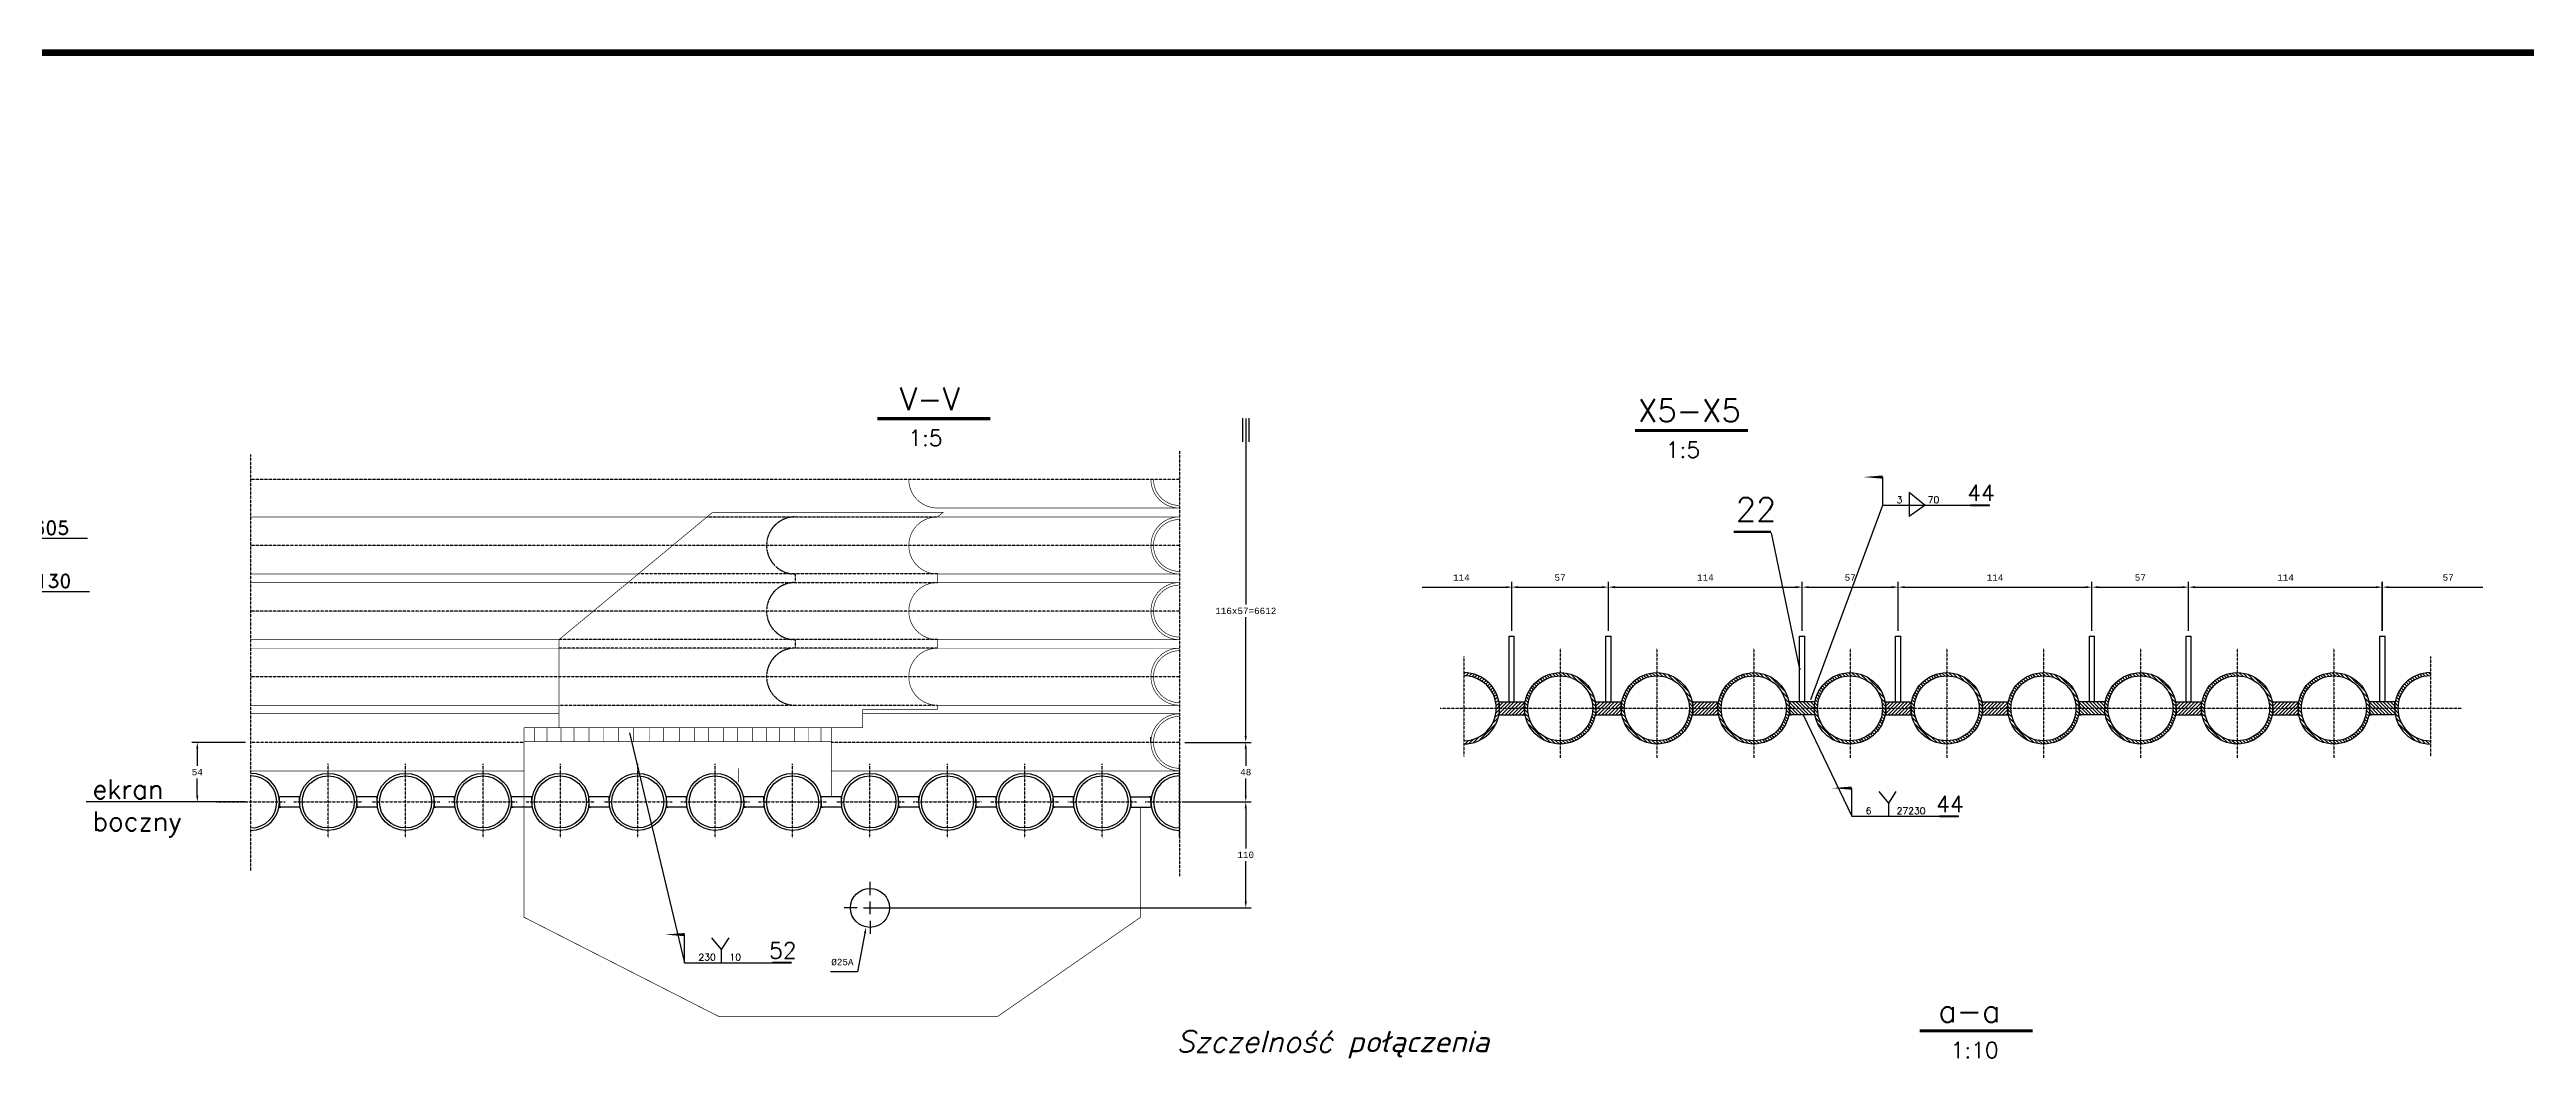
# Model space of a CAD drawing. Extents: x 13210 to 94108, y -7390 to 36310.
# Drawn here: x 53469 to 76621, y 26843 to 36310 of the extents above; entities that cross this region are included whole.
import ezdxf
from ezdxf.enums import TextEntityAlignment as Align

# ---------------------------------------------------------------- set-up
doc = ezdxf.new("R2010")
doc.units = 0
doc.header["$MEASUREMENT"] = 0
doc.header["$PDMODE"] = 3
doc.linetypes.add('DASHEDX2', pattern=[1.5, 1, -0.5])
doc.layers.get('0').update_dxf_attribs({"linetype": 'CONTINUOUS'})
doc.layers.get('DEFPOINTS').update_dxf_attribs({"linetype": 'CONTINUOUS'})
for name, color, linetype in [('LINIE', 7, 'DASHEDX2'), ('NUMERY-ODN', 2, 'CONTINUOUS'), ('POZIOMY', 7, 'CONTINUOUS'), ('PRZEKROJE', 4, 'CONTINUOUS'), ('RAMKA', 7, 'CONTINUOUS'), ('WYMIAR1', 7, 'CONTINUOUS'), ('X-X', 1, 'CONTINUOUS')]:
    doc.layers.add(name, color=color, linetype=linetype)
doc.styles.add('MONOTXT', font='monotxt')
doc.styles.add('ROMAND', font='romand')
doc.styles.add('ROMANS', font='romans')
doc.styles.get("Standard").update_dxf_attribs({"font": 'romans.shx'})
doc.dimstyles.get("Standard").update_dxf_attribs({"dimtxt": 0.18, "dimasz": 0.18, "dimexe": 0.18, "dimexo": 0.0625, "dimgap": 0.09, "dimtad": 0, "dimtih": 1, "dimtoh": 1, "dimdec": 4, "dimzin": 0, "dimdsep": 46, "dimtxsty": 'Standard', "dimcen": 0.09, "dimadec": 0, "dimazin": 0, "dimtfac": 1, "dimtdec": 4, "dimtofl": 0, "dimtmove": 0, "dimatfit": 3, "dimfxl": 0, "dimtolj": 1, "dimtzin": 0, "dimarcsym": 0})

# ---------------------------------------------------------------- blocks, each defined once
blk = doc.blocks.new('*X14')
at = {"color": 0, "linetype": 'Continuous'}
for p, q in [((60540, 3011), (60460, 3091)), ((60540, 3033), (60468, 3105)), ((60540, 3055), (60490, 3105)), ((60540, 3078), (60513, 3105)), ((60540, 3100), (60535, 3105)), ((60540, 2989), (60460, 3069)), ((60540, 2967), (60460, 3047)), ((60537, 2948), (60460, 3025)), ((60515, 2948), (60460, 3003)), ((60493, 2948), (60460, 2981)), ((60471, 2948), (60460, 2959))]:
    blk.add_line(p, q, dxfattribs=at)
blk = doc.blocks.new('*X15')
at = {"color": 0, "linetype": 'Continuous'}
for p, q in [((60394, 2898), (60434, 2938)), ((60436, 2917), (60463, 2944)), ((60465, 2925), (60488, 2947)), ((60490, 2927), (60510, 2947)), ((60512, 2927), (60530, 2945)), ((60532, 2925), (60549, 2942)), ((60550, 2921), (60567, 2937)), ((60281, 2762), (60308, 2789)), ((60287, 2791), (60327, 2831)), ((60303, 2829), (60396, 2922)), ((60567, 2916), (60583, 2932)), ((60583, 2910), (60598, 2925)), ((60598, 2902), (60612, 2917)), ((60612, 2894), (60626, 2908)), ((60624, 2885), (60639, 2899)), ((60636, 2875), (60651, 2889)), ((60648, 2864), (60662, 2878)), ((60658, 2852), (60672, 2866)), ((60667, 2839), (60682, 2854)), ((60676, 2826), (60690, 2840)), ((60683, 2811), (60698, 2826)), ((60690, 2795), (60705, 2811)), ((60695, 2779), (60711, 2795)), ((60278, 2737), (60300, 2760)), ((60278, 2715), (60298, 2735)), ((60280, 2695), (60298, 2713)), ((60283, 2676), (60300, 2693)), ((60288, 2658), (60304, 2675)), ((60293, 2642), (60309, 2658)), ((60300, 2627), (60315, 2642)), ((60308, 2613), (60323, 2627)), ((60595, 2524), (60701, 2630)), ((60679, 2630), (60714, 2665)), ((60694, 2667), (60720, 2693)), ((60699, 2761), (60716, 2778)), ((60700, 2695), (60722, 2718)), ((60702, 2741), (60720, 2759)), ((60702, 2720), (60722, 2739)), ((60317, 2599), (60331, 2613)), ((60326, 2586), (60340, 2601)), ((60336, 2574), (60350, 2589)), ((60347, 2563), (60361, 2577)), ((60359, 2553), (60373, 2567)), ((60371, 2543), (60386, 2558)), ((60385, 2535), (60399, 2549)), ((60399, 2527), (60414, 2542)), ((60414, 2520), (60430, 2535)), ((60430, 2514), (60446, 2530)), ((60447, 2509), (60464, 2526)), ((60466, 2505), (60484, 2523)), ((60486, 2503), (60505, 2523)), ((60507, 2503), (60530, 2525)), ((60532, 2505), (60558, 2531)), ((60560, 2511), (60595, 2546))]:
    blk.add_line(p, q, dxfattribs=at)
blk = doc.blocks.new('POZ')
for p, q in [((0, 186), (0, 0)), ((0, 0), (-71, 71)), ((-71, 71), (387, 71))]:
    blk.add_line(p, q)
at = {"style": 'ROMAND', "flags": 4}
blk.add_attdef('POZIOM', (23, 88), '', height=65, dxfattribs=at)
blk = doc.blocks.new('*D303')
at = {"color": 0, "linetype": 'ByBlock'}
for p, q in [((65965.74, 30752), (65965.74, 31210)), ((66025.74, 31160), (66809.985, 31160)), ((66869.985, 30751.5), (66869.985, 31210))]:
    blk.add_line(p, q, dxfattribs=at)
for points in [[(66025.74, 31170), (66025.74, 31150), (65965.74, 31160)], [(66809.985, 31170), (66809.985, 31150), (66869.985, 31160)]]:
    blk.add_solid(points, dxfattribs=at)
at = {"layer": 'DEFPOINTS', "color": 0, "linetype": 'ByBlock'}
for p in [(66869.985, 31160), (65965.74, 30702), (66869.985, 30701.5)]:
    blk.add_point(p, dxfattribs=at)
at = {"color": 0, "linetype": 'ByBlock', "style": 'MONOTXT'}
blk.add_text('57', height=60, dxfattribs=at).set_placement((66417.8625, 31250), align=Align.MIDDLE_CENTER)
blk = doc.blocks.new('*D304')
at = {"color": 0, "linetype": 'ByBlock'}
for p, q in [((68682, 30752), (68682, 31210)), ((68742, 31160), (69519, 31160)), ((69579, 30752), (69579, 31210))]:
    blk.add_line(p, q, dxfattribs=at)
for points in [[(68742, 31170), (68742, 31150), (68682, 31160)], [(69519, 31170), (69519, 31150), (69579, 31160)]]:
    blk.add_solid(points, dxfattribs=at)
at = {"layer": 'DEFPOINTS', "color": 0, "linetype": 'ByBlock'}
for p in [(69579, 31160), (68682, 30702), (69579, 30702)]:
    blk.add_point(p, dxfattribs=at)
at = {"color": 0, "linetype": 'ByBlock', "style": 'MONOTXT'}
blk.add_text('57', height=60, dxfattribs=at).set_placement((69130, 31250), align=Align.MIDDLE_CENTER)
blk = doc.blocks.new('*D305')
at = {"color": 0, "linetype": 'ByBlock'}
for p, q in [((69579, 30752), (69579, 31210)), ((69639, 31160), (71330, 31160)), ((71390, 30752), (71390, 31210))]:
    blk.add_line(p, q, dxfattribs=at)
for points in [[(69639, 31170), (69639, 31150), (69579, 31160)], [(71330, 31170), (71330, 31150), (71390, 31160)]]:
    blk.add_solid(points, dxfattribs=at)
at = {"layer": 'DEFPOINTS', "color": 0, "linetype": 'ByBlock'}
for p in [(71390, 31160), (69579, 30702), (71390, 30702)]:
    blk.add_point(p, dxfattribs=at)
at = {"color": 0, "linetype": 'ByBlock', "style": 'MONOTXT'}
blk.add_text('114', height=60, dxfattribs=at).set_placement((70484, 31250), align=Align.MIDDLE_CENTER)
blk = doc.blocks.new('*D306')
at = {"color": 0, "linetype": 'ByBlock'}
for p, q in [((71390, 30752), (71390, 31210)), ((71450, 31160), (72233, 31160)), ((72293, 30752), (72293, 31210))]:
    blk.add_line(p, q, dxfattribs=at)
for points in [[(71450, 31170), (71450, 31150), (71390, 31160)], [(72233, 31170), (72233, 31150), (72293, 31160)]]:
    blk.add_solid(points, dxfattribs=at)
at = {"layer": 'DEFPOINTS', "color": 0, "linetype": 'ByBlock'}
for p in [(72293, 31160), (71390, 30702), (72293, 30702)]:
    blk.add_point(p, dxfattribs=at)
at = {"color": 0, "linetype": 'ByBlock', "style": 'MONOTXT'}
blk.add_text('57', height=60, dxfattribs=at).set_placement((71842, 31250), align=Align.MIDDLE_CENTER)
blk = doc.blocks.new('*D310')
at = {"color": 0, "linetype": 'ByBlock'}
for p, q in [((60158, 28400), (60158, 28522)), ((60038, 28280), (59915, 28280)), ((60098, 28280), (60218, 28280)), ((60158, 28220), (60158, 28340)), ((60278, 28280), (60400, 28280)), ((60111, 28042), (60040, 27683)), ((60158, 28160), (60158, 28038)), ((60040, 27683), (59790, 27683))]:
    blk.add_line(p, q, dxfattribs=at)
blk.add_solid([(60120, 28040), (60101, 28044), (60122, 28101)], dxfattribs=at)
at = {"layer": 'DEFPOINTS', "color": 0, "linetype": 'ByBlock'}
for p in [(60193, 28459), (60122, 28101)]:
    blk.add_point(p, dxfattribs=at)
at = {"color": 0, "linetype": 'ByBlock', "style": 'MONOTXT'}
blk.add_text('%%C25A', height=60, dxfattribs=at).set_placement((59900, 27773), align=Align.MIDDLE_CENTER)
blk = doc.blocks.new('*D311')
at = {"color": 0, "linetype": 'ByBlock'}
for p, q in [((63100.768, 29271.012), (63720, 29271.012)), ((63670, 29211.012), (63670, 28835.506)), ((63670, 28340), (63670, 28715.506)), ((60207.592, 28280), (63720, 28280))]:
    blk.add_line(p, q, dxfattribs=at)
for points in [[(63660, 29211.012), (63680, 29211.012), (63670, 29271.012)], [(63660, 28340), (63680, 28340), (63670, 28280)]]:
    blk.add_solid(points, dxfattribs=at)
at = {"layer": 'DEFPOINTS', "color": 0, "linetype": 'ByBlock'}
for p in [(63050.768, 29271.012), (60157.592, 28280), (63670, 28280)]:
    blk.add_point(p, dxfattribs=at)
at = {"color": 0, "linetype": 'ByBlock', "style": 'MONOTXT'}
blk.add_text('110', height=60, dxfattribs=at).set_placement((63670, 28775.506), align=Align.MIDDLE_CENTER)
blk = doc.blocks.new('*D312')
at = {"color": 0, "linetype": 'ByBlock'}
for p, q in [((63100.768, 29828.4), (63720, 29828.4)), ((63670, 29768.4), (63670, 29609.706)), ((63670, 29331.012), (63670, 29489.706)), ((63100.768, 29271.012), (63720, 29271.012))]:
    blk.add_line(p, q, dxfattribs=at)
for points in [[(63660, 29768.4), (63680, 29768.4), (63670, 29828.4)], [(63660, 29331.012), (63680, 29331.012), (63670, 29271.012)]]:
    blk.add_solid(points, dxfattribs=at)
at = {"layer": 'DEFPOINTS', "color": 0, "linetype": 'ByBlock'}
for p in [(63050.768, 29828.4), (63670, 29828.4), (63050.768, 29271.012)]:
    blk.add_point(p, dxfattribs=at)
at = {"color": 0, "linetype": 'ByBlock', "style": 'MONOTXT'}
blk.add_text('48', height=60, dxfattribs=at).set_placement((63670, 29549.706), align=Align.MIDDLE_CENTER)

msp = doc.modelspace()

# ---------------------------------------------------------------- linework, layer by layer
at = {"layer": 'DEFPOINTS', "color": 0, "linetype": 'ByBlock'}
for p in [(63050.768, 32287.4), (68681.73, 31160), (74104.73, 31160), (66869.985, 30701.5), (68681.73, 30701.5), (72292.985, 30701.5), (74104.73, 30701.5), (53870, 29828.4), (54370.452, 29828.4), (63050.768, 29828.4), (54370.452, 29271.012)]:
    msp.add_point(p, dxfattribs=at)
at = {"layer": 'LINIE'}
for p, q in [((55350.452, 28631.012), (55350.452, 32520.4)), ((64030.768, 32555.4), (64030.768, 28576.4)), ((64030.768, 32287.4), (55350.452, 32287.4)), ((59614.98618, 31937.4), (61767.464, 31937.4)), ((64030.768, 31670.4), (55350.452, 31670.4)), ((58875.01874, 31323.4), (61767.464, 31323.4)), ((61767.464, 31403.4), (58971.43144, 31403.4)), ((60438.2, 31403.4), (60438.2, 31323.4)), ((64030.768, 31056.4), (55350.452, 31056.4)), ((61767.464, 30789.4), (58231.464, 30789.4)), ((61767.464, 30709.4), (58231.464, 30709.4)), ((60438.2, 30789.4), (60438.2, 30709.4)), ((64030.768, 30442.4), (55350.452, 30442.4)), ((58231.464, 30175.4), (61767.464, 30175.4)), ((57903.464, 29828.4), (55350.452, 29828.4)), ((64030.768, 29828.4), (60777.196, 29828.4)), ((55350.452, 28931.012), (55350.452, 29627.012)), ((56073.848, 28931.012), (56073.848, 29627.012)), ((56797.24, 28931.012), (56797.24, 29627.012)), ((57520.632, 28931.012), (57520.632, 29627.012)), ((58244.024, 28931.012), (58244.024, 29627.012)), ((58967.416, 28931.012), (58967.416, 29627.012)), ((59690.808, 28931.012), (59690.808, 29627.012)), ((60414.2, 28931.012), (60414.2, 29627.012)), ((61137.592, 28931.012), (61137.592, 29627.012)), ((61860.984, 28931.012), (61860.984, 29627.012)), ((62584.376, 28931.012), (62584.376, 29627.012)), ((63307.768, 28931.012), (63307.768, 29627.012)), ((64030.768, 28931.012), (64030.768, 29627.012)), ((55030.452, 29271.012), (55670.452, 29271.012)), ((55753.848, 29271.012), (56393.848, 29271.012)), ((56477.24, 29271.012), (57117.24, 29271.012)), ((57200.632, 29271.012), (57840.632, 29271.012)), ((57924.024, 29271.012), (58564.024, 29271.012)), ((58647.416, 29271.012), (59287.416, 29271.012)), ((59370.808, 29271.012), (60010.808, 29271.012)), ((60094.2, 29271.012), (60734.2, 29271.012)), ((60817.592, 29271.012), (61457.592, 29271.012)), ((61540.984, 29271.012), (62180.984, 29271.012)), ((62264.376, 29271.012), (62904.376, 29271.012)), ((62987.768, 29271.012), (63627.768, 29271.012)), ((63710.768, 29271.012), (64350.768, 29271.012))]:
    msp.add_line(p, q, dxfattribs=at)
at = {"layer": 'LINIE', "linetype": 'DASHEDX2'}
for p, q in [((66688.5, 30630.75), (66688.5, 29697)), ((67589.49, 30709), (67589.49, 29681.5)), ((68493.735, 30709), (68493.735, 29681.5)), ((69397.98, 30709), (69397.98, 29681.5)), ((70298.10686, 30709), (70298.10686, 29681.5)), ((71202.35186, 30709), (71202.35186, 29681.5)), ((72106.59686, 30709), (72106.59686, 29681.5)), ((73012.49, 30709), (73012.49, 29681.5)), ((73916.735, 30709), (73916.735, 29681.5)), ((74820.98, 30709), (74820.98, 29681.5)), ((75722.75, 30630.25), (75722.75, 29696.5)), ((76018.21818, 30146.5), (66468.19541, 30146.5))]:
    msp.add_line(p, q, dxfattribs=at)
at = {"layer": 'LINIE'}
for centre in [(60438.2, 31670.4), (60438.2, 31056.4), (60438.2, 30442.4)]:
    msp.add_arc(centre, 267, 90, 270, dxfattribs=at)
at = {"layer": 'NUMERY-ODN'}
msp.add_line((69559.94, 31788), (69827.47, 30514), dxfattribs=at)
at = {"layer": 'NUMERY-ODN', "const_width": 20}
msp.add_lwpolyline([(69209.94, 31798), (69559.94, 31798), (69539.94, 31798)], dxfattribs=at)
at = {"layer": 'NUMERY-ODN', "const_width": 10}
msp.add_lwpolyline([(69822.47, 30514, 1), (69832.47, 30514, 1)], format="xyb", close=True, dxfattribs=at)
at = {"layer": 'PRZEKROJE'}
for p, q in [((67111.48, 30207), (67111.48, 30822)), ((67111.48, 30822), (67160, 30822)), ((67160, 30207), (67160, 30822)), ((68015.725, 30821.5), (68064.245, 30821.5)), ((68015.725, 30206.5), (68015.725, 30821.5)), ((68064.245, 30206.5), (68064.245, 30821.5)), ((69827.47, 30206.5), (69827.47, 30821.5)), ((69827.47, 30821.5), (69875.99, 30821.5)), ((69875.99, 30206.5), (69875.99, 30821.5)), ((70724.34186, 30206.5), (70724.34186, 30821.5)), ((70724.34186, 30821.5), (70772.86186, 30821.5)), ((70772.86186, 30206.5), (70772.86186, 30821.5)), ((72536.08686, 30821.5), (72584.60686, 30821.5)), ((72536.08686, 30206.5), (72536.08686, 30821.5)), ((72584.60686, 30206.5), (72584.60686, 30821.5)), ((73438.725, 30821.5), (73487.245, 30821.5)), ((73438.725, 30206.5), (73438.725, 30821.5)), ((73487.245, 30206.5), (73487.245, 30821.5)), ((75250.47, 30821.5), (75298.99, 30821.5)), ((75250.47, 30206.5), (75250.47, 30821.5)), ((75298.99, 30206.5), (75298.99, 30821.5))]:
    msp.add_line(p, q, dxfattribs=at)
at = {"layer": 'PRZEKROJE', "linetype": 'Continuous'}
for p, q in [((67019.49, 30207), (67251.99, 30207)), ((67019.49, 30147), (67019.49, 30207)), ((67019.49, 30147), (67019.49, 30087)), ((67255.74, 30147), (67255.74, 30207)), ((67255.74, 30147), (67255.74, 30087)), ((67923.735, 30206.5), (68156.235, 30206.5)), ((67923.735, 30146.5), (67923.735, 30206.5)), ((67923.735, 30146.5), (67923.735, 30086.5)), ((68159.985, 30146.5), (68159.985, 30206.5)), ((68159.985, 30146.5), (68159.985, 30086.5)), ((68827.98, 30206.5), (69060.48, 30206.5)), ((68827.98, 30146.5), (68827.98, 30206.5)), ((68827.98, 30146.5), (68827.98, 30086.5)), ((69064.23, 30146.5), (69064.23, 30206.5)), ((69064.23, 30146.5), (69064.23, 30086.5)), ((69731.73, 30146.5), (69731.73, 30206.5)), ((69731.73, 30146.5), (69731.73, 30086.5)), ((69967.98, 30206.5), (69735.48, 30206.5)), ((70632.35186, 30146.5), (70632.35186, 30206.5)), ((70632.35186, 30206.5), (70864.85186, 30206.5)), ((70632.35186, 30146.5), (70632.35186, 30086.5)), ((70868.60186, 30146.5), (70868.60186, 30206.5)), ((70868.60186, 30146.5), (70868.60186, 30086.5)), ((71536.59686, 30146.5), (71536.59686, 30206.5)), ((71536.59686, 30206.5), (71769.09686, 30206.5)), ((71536.59686, 30146.5), (71536.59686, 30086.5)), ((71772.84686, 30146.5), (71772.84686, 30206.5)), ((71772.84686, 30146.5), (71772.84686, 30086.5)), ((72440.34686, 30146.5), (72440.34686, 30206.5)), ((72440.34686, 30146.5), (72440.34686, 30086.5)), ((72676.59686, 30206.5), (72444.09686, 30206.5)), ((73346.735, 30146.5), (73346.735, 30206.5)), ((73346.735, 30206.5), (73579.235, 30206.5)), ((73346.735, 30146.5), (73346.735, 30086.5)), ((73582.985, 30146.5), (73582.985, 30206.5)), ((73582.985, 30146.5), (73582.985, 30086.5)), ((74250.98, 30146.5), (74250.98, 30206.5)), ((74250.98, 30206.5), (74483.48, 30206.5)), ((74250.98, 30146.5), (74250.98, 30086.5)), ((74487.23, 30146.5), (74487.23, 30206.5)), ((74487.23, 30146.5), (74487.23, 30086.5)), ((75154.73, 30146.5), (75154.73, 30206.5)), ((75154.73, 30146.5), (75154.73, 30086.5)), ((75390.98, 30206.5), (75158.48, 30206.5)), ((75391.76, 30146.5), (75391.76, 30206.5)), ((75391.76, 30146.5), (75391.76, 30086.5)), ((63763.768, 29828.4), (63763.768, 29876.4)), ((67019.49, 30087), (67251.99, 30087)), ((67255.74, 30087), (67236.99, 30087)), ((67923.735, 30086.5), (68156.235, 30086.5)), ((68159.985, 30086.5), (68141.235, 30086.5)), ((68827.98, 30086.5), (69060.48, 30086.5)), ((69064.23, 30086.5), (69045.48, 30086.5)), ((69731.73, 30086.5), (69750.48, 30086.5)), ((69967.98, 30086.5), (69735.48, 30086.5)), ((70632.35186, 30086.5), (70864.85186, 30086.5)), ((70868.60186, 30086.5), (70849.85186, 30086.5)), ((71536.59686, 30086.5), (71769.09686, 30086.5)), ((71772.84686, 30086.5), (71754.09686, 30086.5)), ((72440.34686, 30086.5), (72459.09686, 30086.5)), ((72676.59686, 30086.5), (72444.09686, 30086.5)), ((73346.735, 30086.5), (73579.235, 30086.5)), ((73582.985, 30086.5), (73564.235, 30086.5)), ((74250.98, 30086.5), (74483.48, 30086.5)), ((74487.23, 30086.5), (74468.48, 30086.5)), ((75154.73, 30086.5), (75173.48, 30086.5)), ((75390.98, 30086.5), (75158.48, 30086.5)), ((55617.452, 29271.012), (55617.452, 29319.012)), ((55617.452, 29271.012), (55617.452, 29223.012)), ((55617.452, 29223.012), (55632.452, 29223.012)), ((55806.452, 29319.012), (55620.452, 29319.012)), ((55806.452, 29223.012), (55620.452, 29223.012)), ((55806.452, 29271.012), (55806.452, 29319.012)), ((55806.452, 29271.012), (55806.452, 29223.012)), ((56340.844, 29271.012), (56340.844, 29319.012)), ((56340.844, 29271.012), (56340.844, 29223.012)), ((56340.844, 29223.012), (56355.844, 29223.012)), ((56529.844, 29319.012), (56343.844, 29319.012)), ((56529.844, 29223.012), (56343.844, 29223.012)), ((56529.844, 29271.012), (56529.844, 29319.012)), ((56529.844, 29271.012), (56529.844, 29223.012)), ((57064.236, 29271.012), (57064.236, 29319.012)), ((57064.236, 29271.012), (57064.236, 29223.012)), ((57064.236, 29223.012), (57079.236, 29223.012)), ((57253.236, 29319.012), (57067.236, 29319.012)), ((57253.236, 29223.012), (57067.236, 29223.012)), ((57253.236, 29271.012), (57253.236, 29319.012)), ((57253.236, 29271.012), (57253.236, 29223.012)), ((57787.628, 29271.012), (57787.628, 29319.012)), ((57787.628, 29271.012), (57787.628, 29223.012)), ((57787.628, 29223.012), (57802.628, 29223.012)), ((57976.628, 29319.012), (57790.628, 29319.012)), ((57976.628, 29223.012), (57790.628, 29223.012)), ((57976.628, 29271.012), (57976.628, 29319.012)), ((57976.628, 29271.012), (57976.628, 29223.012)), ((58511.02, 29271.012), (58511.02, 29319.012)), ((58511.02, 29271.012), (58511.02, 29223.012)), ((58511.02, 29223.012), (58526.02, 29223.012)), ((58700.02, 29319.012), (58514.02, 29319.012)), ((58700.02, 29223.012), (58514.02, 29223.012)), ((58700.02, 29271.012), (58700.02, 29319.012)), ((58700.02, 29271.012), (58700.02, 29223.012)), ((59234.412, 29271.012), (59234.412, 29319.012)), ((59234.412, 29271.012), (59234.412, 29223.012)), ((59234.412, 29223.012), (59249.412, 29223.012)), ((59423.412, 29319.012), (59237.412, 29319.012)), ((59423.412, 29223.012), (59237.412, 29223.012)), ((59423.412, 29271.012), (59423.412, 29319.012)), ((59423.412, 29271.012), (59423.412, 29223.012)), ((59957.804, 29271.012), (59957.804, 29319.012)), ((59957.804, 29271.012), (59957.804, 29223.012)), ((59957.804, 29223.012), (59972.804, 29223.012)), ((60146.804, 29319.012), (59960.804, 29319.012)), ((60146.804, 29223.012), (59960.804, 29223.012)), ((60146.804, 29271.012), (60146.804, 29319.012)), ((60146.804, 29271.012), (60146.804, 29223.012)), ((60681.196, 29271.012), (60681.196, 29319.012)), ((60681.196, 29271.012), (60681.196, 29223.012)), ((60681.196, 29223.012), (60696.196, 29223.012)), ((60870.196, 29319.012), (60684.196, 29319.012)), ((60870.196, 29223.012), (60684.196, 29223.012)), ((60870.196, 29271.012), (60870.196, 29319.012)), ((60870.196, 29271.012), (60870.196, 29223.012)), ((61404.588, 29271.012), (61404.588, 29319.012)), ((61404.588, 29271.012), (61404.588, 29223.012)), ((61404.588, 29223.012), (61419.588, 29223.012)), ((61593.588, 29319.012), (61407.588, 29319.012)), ((61593.588, 29223.012), (61407.588, 29223.012)), ((61593.588, 29271.012), (61593.588, 29319.012)), ((61593.588, 29271.012), (61593.588, 29223.012)), ((62127.98, 29271.012), (62127.98, 29319.012)), ((62127.98, 29271.012), (62127.98, 29223.012)), ((62127.98, 29223.012), (62142.98, 29223.012)), ((62316.98, 29319.012), (62130.98, 29319.012)), ((62316.98, 29223.012), (62130.98, 29223.012)), ((62316.98, 29271.012), (62316.98, 29319.012)), ((62316.98, 29271.012), (62316.98, 29223.012)), ((62851.372, 29271.012), (62851.372, 29319.012)), ((62851.372, 29271.012), (62851.372, 29223.012)), ((62851.372, 29223.012), (62866.372, 29223.012)), ((63040.372, 29319.012), (62854.372, 29319.012)), ((63040.372, 29223.012), (62854.372, 29223.012)), ((63040.372, 29271.012), (63040.372, 29319.012)), ((63040.372, 29271.012), (63040.372, 29223.012)), ((63574.768, 29319.012), (63760.768, 29319.012)), ((63574.768, 29271.012), (63574.768, 29319.012)), ((63574.768, 29271.012), (63574.768, 29223.012)), ((63574.768, 29223.012), (63760.768, 29223.012)), ((63763.768, 29319.012), (63748.768, 29319.012)), ((63763.768, 29271.012), (63763.768, 29319.012)), ((63763.768, 29271.012), (63763.768, 29223.012))]:
    msp.add_line(p, q, dxfattribs=at)
at = {"layer": 'PRZEKROJE', "const_width": 6}
for points in [[(64030.768, 32020.4), (61767.464, 32020.4, -0.4142135624), (61500.464, 32287.4)], [(63763.768, 32287.4, 0.4142135624), (64030.768, 32020.4)], [(64030.768, 30789.4), (61767.464, 30789.4, -1), (61767.464, 31323.4), (64030.768, 31323.4)], [(64030.768, 30709.4), (61767.464, 30709.4, 1), (61767.464, 30175.4), (64030.768, 30175.4)]]:
    msp.add_lwpolyline(points, format="xyb", dxfattribs=at)
at = {"layer": 'PRZEKROJE', "linetype": 'Continuous', "const_width": 6}
for points in [[(63787.768, 32287.4, 0.4142135624), (64030.768, 32044.4, 1)], [(64030.768, 31913.4, 1), (64030.768, 31427.4, 1)], [(64030.768, 31323.4, 1), (64030.768, 30789.4, 1)], [(64030.768, 31299.4, 1), (64030.768, 30813.4, 1)], [(64030.768, 30709.4, 1), (64030.768, 30175.4, 1)], [(64030.768, 30685.4, 1), (64030.768, 30199.4, 1)], [(64030.768, 30095.4, 1), (64030.768, 29561.4, 1)], [(64030.768, 30071.4, 1), (64030.768, 29585.4, 1)]]:
    msp.add_lwpolyline(points, format="xyb", dxfattribs=at)
at = {"layer": 'PRZEKROJE', "const_width": 6}
for points in [[(58231.464, 30789.4), (59666.808, 31980.4)], [(59666.808, 31980.4), (61823.464, 31980.4)], [(61767.464, 31937.4), (61823.464, 31980.4)], [(61767.464, 31937.4), (55350.452, 31937.4)], [(58971.43144, 31403.4), (55350.452, 31403.4)], [(58875.01874, 31323.4), (55350.452, 31323.4)], [(61767.464, 31403.4), (61767.464, 31323.4)], [(58231.464, 30789.4), (55350.452, 30789.4)], [(58231.464, 29964.4), (58231.464, 30789.4)], [(61767.464, 30789.4), (61767.464, 30709.4)], [(58231.464, 30709.4), (55350.452, 30709.4)], [(58231.464, 30175.4), (55350.452, 30175.4)], [(58231.464, 30095.4), (55350.452, 30095.4)], [(61070, 30095.4), (64030.768, 30095.4)], [(61767.464, 30175.4), (61767.464, 30135.4)], [(63667.768, 29223.012), (63667.768, 28192.4), (62331.464, 27264.4), (59723.464, 27264.4), (57903.464, 28192.4), (57903.464, 29964.4)], [(57903.464, 29964.4), (60777.196, 29964.4)], [(60777.196, 29319.012), (60777.196, 29964.4)], [(57903.464, 29834.4), (60777.196, 29834.4)], [(57903.464, 29561.4), (55350.452, 29561.4)], [(64030.768, 29561.4), (60777.196, 29561.4)]]:
    msp.add_lwpolyline(points, dxfattribs=at)
msp.add_lwpolyline([(64030.768, 31403.4), (61767.464, 31403.4, -1), (61767.464, 31937.4), (64030.768, 31937.4, 1)], format="xyb", close=True, dxfattribs=at)
at = {"layer": 'PRZEKROJE', "linetype": 'Continuous', "const_width": 6}
for points in [[(61767.464, 30135.4), (61070, 30135.4), (61070, 29964.4)], [(58000, 29964.4), (58000, 29834.4)], [(58120, 29964.4), (58120, 29834.4)], [(58250, 29964.4), (58250, 29834.4)], [(58370, 29964.4), (58370, 29834.4)], [(58510, 29964.4), (58510, 29834.4)], [(58650, 29964.4), (58650, 29834.4)], [(58790, 29964.4), (58790, 29834.4)], [(58930, 29964.4), (58930, 29834.4)], [(59080, 29964.4), (59080, 29834.4)], [(59210, 29964.4), (59210, 29834.4)], [(59360, 29964.4), (59360, 29834.4)], [(59500, 29964.4), (59500, 29834.4)], [(59630, 29964.4), (59630, 29834.4)], [(59770, 29964.4), (59770, 29834.4)], [(59900, 29964.4), (59900, 29834.4)], [(60040, 29964.4), (60040, 29834.4)], [(60170, 29964.4), (60170, 29834.4)], [(60290, 29964.4), (60290, 29834.4)], [(60430, 29964.4), (60430, 29834.4)], [(60560, 29964.4), (60560, 29834.4)], [(60680, 29964.4), (60680, 29834.4)], [(60777.196, 29964.4), (61070, 29964.4)], [(59910.808, 29585.412), (59910.808, 29455.412)], [(59910.808, 29585.412), (59910.808, 29455.412)], [(59910.808, 29585.412), (59910.808, 29455.412)], [(59910.808, 29585.412), (59910.808, 29455.412)], [(59910.808, 29585.412), (59910.808, 29455.412)], [(59910.808, 29585.412), (59910.808, 29455.412)], [(59910.808, 29585.412), (59910.808, 29455.412)]]:
    msp.add_lwpolyline(points, dxfattribs=at)
at = {"layer": 'PRZEKROJE', "linetype": 'Continuous'}
for centre, radius in [((67589.49, 30146.5), 333.75), ((67589.49, 30146.5), 303.75), ((68493.735, 30146.5), 333.75), ((68493.735, 30146.5), 303.75), ((69397.98, 30146.5), 333.75), ((69397.98, 30146.5), 303.75), ((70298.10686, 30146.5), 333.75), ((70298.10686, 30146.5), 303.75), ((71202.35186, 30146.5), 333.75), ((71202.35186, 30146.5), 303.75), ((72106.59686, 30146.5), 333.75), ((72106.59686, 30146.5), 303.75), ((73012.49, 30146.5), 333.75), ((73012.49, 30146.5), 303.75), ((73916.735, 30146.5), 333.75), ((73916.735, 30146.5), 303.75), ((74820.98, 30146.5), 333.75), ((74820.98, 30146.5), 303.75), ((56073.848, 29271.012), 267), ((56073.848, 29271.012), 243), ((56797.24, 29271.012), 267), ((56797.24, 29271.012), 243), ((57520.632, 29271.012), 267), ((57520.632, 29271.012), 243), ((58244.024, 29271.012), 267), ((58244.024, 29271.012), 243), ((58967.416, 29271.012), 267), ((58967.416, 29271.012), 243), ((59690.808, 29271.012), 267), ((59690.808, 29271.012), 243), ((60414.2, 29271.012), 267), ((60414.2, 29271.012), 243), ((61137.592, 29271.012), 267), ((61137.592, 29271.012), 243), ((61860.984, 29271.012), 267), ((61860.984, 29271.012), 243), ((62584.376, 29271.012), 267), ((62584.376, 29271.012), 243), ((63307.768, 29271.012), 267), ((63307.768, 29271.012), 243), ((61137.592, 28280), 182.25)]:
    msp.add_circle(centre, radius, dxfattribs=at)
for centre, radius, start, end in [((66688.5, 30147), 333.75, 270, 90), ((66688.5, 30147), 303.75, 270, 90), ((75722.75, 30146.5), 333.75, 90, 270), ((75722.75, 30146.5), 303.75, 90, 270), ((55350.452, 29271.012), 267, 270, 90), ((55350.452, 29271.012), 243, 270, 90), ((64030.768, 29271.012), 267, 90, 270), ((64030.768, 29271.012), 243, 90, 270)]:
    msp.add_arc(centre, radius, start, end, dxfattribs=at)
at = {"layer": 'RAMKA', "linetype": 'Continuous', "const_width": 60}
msp.add_lwpolyline([(13240, 36280), (94070, 36280), (94070, -7360), (13240, -7360)], close=True, dxfattribs=at)
at = {"layer": 'WYMIAR1', "linetype": 'Continuous'}
for p, q in [((64620, 32860), (64620, 32640)), ((64680, 32860), (64680, 32640)), ((70604.34686, 32046.5), (70604.34686, 32310)), ((70850, 32170), (70850, 31940)), ((70850, 32170), (71000, 32046.5)), ((71000, 32046.5), (70850, 31940)), ((70314.34686, 29136.5), (70314.34686, 29400)), ((70660, 29260), (70570, 29370)), ((70660, 29260), (70730, 29370)), ((70660, 29136.5), (70660, 29260)), ((59404.34686, 27766.5), (59404.34686, 28030)), ((59750, 27890), (59660, 28000)), ((59750, 27890), (59820, 28000)), ((59750, 27766.5), (59750, 27890))]:
    msp.add_line(p, q, dxfattribs=at)
at = {"layer": 'WYMIAR1', "color": 0, "linetype": 'ByBlock'}
for p, q in [((64650, 32857.4), (64650, 31117.9)), ((66299.985, 31280), (67081.73, 31280)), ((68039.985, 30871.5), (68039.985, 31330)), ((68099.985, 31280), (69791.73, 31280)), ((69851.73, 30871.5), (69851.73, 31330)), ((73462.985, 30871.5), (73462.985, 31330)), ((73522.985, 31280), (75214.73, 31280)), ((75272.985, 30871.5), (75272.985, 31330)), ((75274.73, 30871.5), (75274.73, 31330)), ((75332.985, 31280), (76214.73, 31280)), ((64650, 29888.4), (64650, 30997.9)), ((55300.452, 29828.4), (54800, 29828.4)), ((54850, 29768.4), (54850, 29609.706)), ((64080.768, 29828.4), (64700, 29828.4)), ((54850, 29331.012), (54850, 29489.706)), ((55300.452, 29271.012), (53810, 29271.012))]:
    msp.add_line(p, q, dxfattribs=at)
at = {"layer": 'WYMIAR1'}
for p, q in [((69932.36913, 30228.95773), (70604.34686, 32046.5)), ((70604.34686, 32046.5), (71604.34686, 32046.5)), ((58890.34686, 29916.5), (59404.34686, 27766.5)), ((69860.34686, 30086.5), (70314.34686, 29136.5)), ((70314.34686, 29136.5), (71314.34686, 29136.5)), ((59404.34686, 27766.5), (60404.34686, 27766.5))]:
    msp.add_line(p, q, dxfattribs=at)
at = {"layer": 'WYMIAR1', "color": 0, "linetype": 'Continuous'}
for p, q in [((66703.76771, 30480.4006), (66688.5, 30465.13289)), ((66734.12893, 30477.61619), (66706.71604, 30450.2033)), ((66762.17498, 30472.51661), (66736.57913, 30446.92076)), ((66788.28723, 30465.48323), (66764.01694, 30441.21294)), ((66812.72089, 30456.77126), (66789.438, 30433.48837)), ((66835.65324, 30446.55798), (66813.10906, 30424.0138)), ((66857.20977, 30434.96888), (66835.21081, 30412.96992)), ((66877.47914, 30422.09262), (66855.867, 30400.48047)), ((66896.52222, 30407.99007), (66875.16071, 30386.62855)), ((66914.37757, 30392.69979), (66893.14378, 30371.466)), ((66931.06455, 30376.24114), (66909.84206, 30355.01864)), ((66946.58487, 30358.61583), (66925.25779, 30337.28875)), ((66960.9227, 30339.80803), (66939.3699, 30318.25523)), ((75450.3273, 30339.30803), (75471.8801, 30317.75523)), ((75464.66513, 30358.11583), (75485.99221, 30336.78875)), ((75480.18545, 30375.74114), (75501.40794, 30354.51864)), ((75496.87243, 30392.19979), (75518.10622, 30370.966)), ((75514.72778, 30407.49007), (75536.08929, 30386.12855)), ((75533.77086, 30421.59262), (75555.383, 30399.98047)), ((75554.04023, 30434.46888), (75576.03919, 30412.46992)), ((75575.59676, 30446.05798), (75598.14094, 30423.5138)), ((75598.52911, 30456.27126), (75621.812, 30432.98837)), ((75622.96277, 30464.98323), (75647.23306, 30440.71294)), ((75649.07502, 30472.01661), (75674.67087, 30446.42076)), ((75677.12107, 30477.11619), (75704.53396, 30449.7033)), ((75707.48229, 30479.9006), (75722.75, 30464.63289)), ((66974.04343, 30319.78313), (66952.13195, 30297.87165)), ((66985.89092, 30298.48499), (66963.46756, 30276.06163)), ((66996.38252, 30275.83096), (66973.26196, 30252.7104)), ((67018.84032, 30099.41497), (66979.56624, 30060.1409)), ((67005.40092, 30251.70372), (66981.34741, 30227.65021)), ((67012.78058, 30225.93775), (66987.47727, 30200.63445)), ((67022.06141, 30135.78169), (66989.00609, 30102.72637)), ((67018.28445, 30198.29599), (66991.27733, 30171.28888)), ((67021.56145, 30168.42737), (66992.14492, 30139.01083)), ((75389.18859, 30135.28169), (75422.24391, 30102.22637)), ((75389.68855, 30167.92737), (75419.10508, 30138.51083)), ((75392.40968, 30098.91497), (75431.68376, 30059.6409)), ((75392.96555, 30197.79599), (75419.97267, 30170.78888)), ((75398.46942, 30225.43775), (75423.77273, 30200.13445)), ((75405.84908, 30251.20372), (75429.90259, 30227.15021)), ((75414.86748, 30275.33096), (75437.98804, 30252.2104)), ((75425.35908, 30297.98499), (75447.78244, 30275.56163)), ((75437.20657, 30319.28313), (75459.11805, 30297.37165)), ((66831.68812, 29879.11714), (66778.06267, 29825.49169)), ((66990.37316, 30004.65655), (66830.84345, 29845.12684)), ((67010.00831, 30057.43733), (66956.38286, 30003.81188)), ((75401.24169, 30056.93733), (75454.86714, 30003.31188)), ((75420.87684, 30004.15655), (75580.40655, 29844.62684)), ((75579.56188, 29878.61714), (75633.18733, 29824.99169)), ((66696.48917, 29843.35508), (66688.5, 29835.36591)), ((66732.77363, 29846.49391), (66699.71831, 29813.43859)), ((66775.3591, 29855.93376), (66736.08503, 29816.65968)), ((75635.8909, 29855.43376), (75675.16497, 29816.15968)), ((75678.47637, 29845.99391), (75711.53169, 29812.93859)), ((75714.76083, 29842.85508), (75722.75, 29834.86591))]:
    msp.add_line(p, q, dxfattribs=at)
at = {"layer": 'WYMIAR1', "linetype": 'Continuous'}
for points in [[(70604.34686, 32310, 30, 0, 0), (70420, 32310, 0, 0, 0)], [(70314.34686, 29400, 30, 0, 0), (70130, 29400, 0, 0, 0)], [(59404.34686, 28030, 30, 0, 0), (59220, 28030, 0, 0, 0)]]:
    msp.add_lwpolyline(points, format="xyseb", dxfattribs=at)
at = {"layer": 'WYMIAR1', "const_width": 20}
for points in [[(71604.34686, 32046.5), (71424.34686, 32046.5)], [(71314.34686, 29136.5), (71134.34686, 29136.5)], [(60404.34686, 27766.5), (60224.34686, 27766.5)]]:
    msp.add_lwpolyline(points, dxfattribs=at)
at = {"layer": 'WYMIAR1', "color": 0, "linetype": 'ByBlock'}
for points in [[(67081.73, 31290), (67081.73, 31270), (67141.73, 31280)], [(68099.985, 31290), (68099.985, 31270), (68039.985, 31280)], [(69791.73, 31290), (69791.73, 31270), (69851.73, 31280)], [(73522.985, 31290), (73522.985, 31270), (73462.985, 31280)], [(75214.73, 31290), (75214.73, 31270), (75274.73, 31280)], [(75332.985, 31290), (75332.985, 31270), (75272.985, 31280)], [(64640, 29888.4), (64660, 29888.4), (64650, 29828.4)], [(54840, 29768.4), (54860, 29768.4), (54850, 29828.4)], [(54840, 29331.012), (54860, 29331.012), (54850, 29271.012)]]:
    msp.add_solid(points, dxfattribs=at)
at = {"layer": 'X-X', "const_width": 30}
for points in [[(61206.92341, 32855.92809), (62263.92341, 32855.92809)], [(68286.92341, 32745.92809), (69343.92341, 32745.92809)], [(70949, 27129.75), (72006, 27129.75)]]:
    msp.add_lwpolyline(points, dxfattribs=at)

# ---------------------------------------------------------------- block references
at = {"layer": 'LINIE', "linetype": 'Continuous', "yscale": 1.5, "zscale": 1.5}
for name, p, xscale, rotation in [('*X15', (63501.99, 120896.5), 1.5, 270), ('*X15', (64406.235, 120896.5), 1.5, 270), ('*X15', (65310.48, 120896.5), 1.5, 270), ('*X15', (66210.60686, 120896.5), 1.5, 270), ('*X15', (67114.85186, 120896.5), 1.5, 270), ('*X15', (68019.09686, 120896.5), 1.5, 270), ('*X15', (68924.99, 120896.5), 1.5, 270), ('*X15', (69829.235, 120896.5), 1.5, 270), ('*X15', (70733.48, 120896.5), 1.5, 270), ('*X14', (71676.99, -60603), 1.5, 90), ('*X14', (72581.235, -60603.5), 1.5, 90), ('*X14', (73485.48, -60603.5), 1.5, 90), ('*X14', (65310.48, -60603.5), -1.5, 270), ('*X14', (75289.85186, -60603.5), 1.5, 90), ('*X14', (76194.09686, -60603.5), 1.5, 90), ('*X14', (68019.09686, -60603.5), -1.5, 270), ('*X14', (78004.235, -60603.5), 1.5, 90), ('*X14', (78908.48, -60603.5), 1.5, 90), ('*X14', (70733.48, -60603.5), -1.5, 270)]:
    msp.add_blockref(name, p, dxfattribs=dict(at, xscale=xscale, rotation=rotation))
at = {"layer": 'POZIOMY', "linetype": 'Continuous', "xscale": 2, "yscale": 2, "zscale": 2}
for p, values in [((53050, 31595), {'POZIOM': '31605'}), ((53070, 31097.04213), {'POZIOM': '31130'})]:
    msp.add_blockref('POZ', p, dxfattribs=at).add_auto_attribs(values)

# ---------------------------------------------------------------- texts
at = {"layer": 'LINIE', "linetype": 'Continuous', "style": 'ROMANS', "oblique": 15}
msp.add_text('Szczelność połączenia', height=200, dxfattribs=at).set_placement((64000, 26930))
at = {"layer": 'NUMERY-ODN', "style": 'ROMANS'}
msp.add_text('22', height=220, dxfattribs=at).set_placement((69419.94, 31898), align=Align.CENTER)
at = {"layer": 'WYMIAR1', "style": 'ROMANS'}
for s, height, p in [('44', 150, (71394.34686, 32086.5)), ('3', 63, (70734.34686, 32066.5)), ('70', 63, (71024.34686, 32066.5)), ('6', 63, (70444.34686, 29156.5)), ('27230', 63, (70734.34686, 29156.5)), ('44', 150, (71104.34686, 29176.5)), ('230', 63, (59534.34686, 27786.5)), ('10', 63, (59824.34686, 27786.5)), ('52', 150, (60194.34686, 27806.5))]:
    msp.add_text(s, height=height, dxfattribs=at).set_placement(p)
at = {"layer": 'WYMIAR1', "color": 0, "linetype": 'ByBlock', "style": 'MONOTXT'}
for s, p in [('114', (66665.8575, 31370)), ('114', (68945.8575, 31370)), ('114', (74368.8575, 31370)), ('116x57=6612', (64650, 31057.9)), ('54', (54850, 29549.706))]:
    msp.add_text(s, height=60, dxfattribs=at).set_placement(p, align=Align.MIDDLE_CENTER)
msp.add_text('57', height=60, dxfattribs=at).set_placement((75888.8575, 31370), align=Align.MIDDLE)
at = {"layer": 'WYMIAR1', "linetype": 'Continuous', "style": 'ROMANS'}
for s, p in [('ekran', (53870, 29300)), ('boczny', (53870, 29000))]:
    msp.add_text(s, height=180, dxfattribs=at).set_placement(p)
at = {"layer": 'X-X', "style": 'ROMANS'}
for s, height, p in [('V-V', 212, (61414.92341, 32936.92809)), ('X5-X5', 212, (68314.92341, 32826.92809)), ('1:5', 150, (61495.68614, 32600.80094)), ('1:5', 150, (68575.68614, 32490.80094)), (' a-a', 212, (70977, 27210.75)), ('1:10', 150, (71237.76272, 26874.62285))]:
    msp.add_text(s, height=height, dxfattribs=at).set_placement(p)

# ---------------------------------------------------------------- dimensions: what is measured, and where the dimension line sits
at = {"layer": 'WYMIAR1', "linetype": 'Continuous'}
for base, p1, p2, text, picture, middle in [((68039.985, 31280), (67135.74, 30822), (68039.985, 30821.5), '57', '*D303', (67587.8625, 31370)), ((70748.60186, 31280), (69851.73, 30821.5), (70748.60186, 30821.5), '57', '*D304', (70300.16593, 31370)), ((72560.34686, 31280), (70748.60186, 30821.5), (72560.34686, 30821.5), '114', '*D305', (71654.47436, 31370)), ((73462.985, 31280), (72560.34686, 30821.5), (73462.985, 30821.5), '57', '*D306', (73011.66593, 31370))]:
    dim = msp.add_linear_dim(base=base, p1=p1, p2=p2, text=text, dimstyle='Standard', dxfattribs=at)
    dim.commit()
    dim.dimension.update_dxf_attribs({"geometry": picture, "text_midpoint": middle, "insert": (1170, 120)})
for base, p2, text, picture, middle in [((64650, 29828.4), (64030.768, 29828.4), '48', '*D312', (64650, 29549.706)), ((64650, 28280), (61137.592, 28280), '110', '*D311', (64650, 28775.506))]:
    dim = msp.add_linear_dim(base=base, p1=(64030.768, 29271.012), p2=p2, angle=90, text=text, dimstyle='Standard', dxfattribs=at)
    dim.commit()
    dim.dimension.update_dxf_attribs({"geometry": picture, "text_midpoint": middle, "insert": (980, 0)})
dim = msp.add_diameter_dim_2p(p1=(61172.96494, 28458.78428), p2=(61102.21906, 28101.21572), text='%%C25A', dimstyle='Standard', dxfattribs=at)
dim.commit()
dim.dimension.update_dxf_attribs({"geometry": '*D310', "text_midpoint": (60879.52418, 27773.25372), "insert": (980, 0)})

doc.saveas('drawing.dxf')
